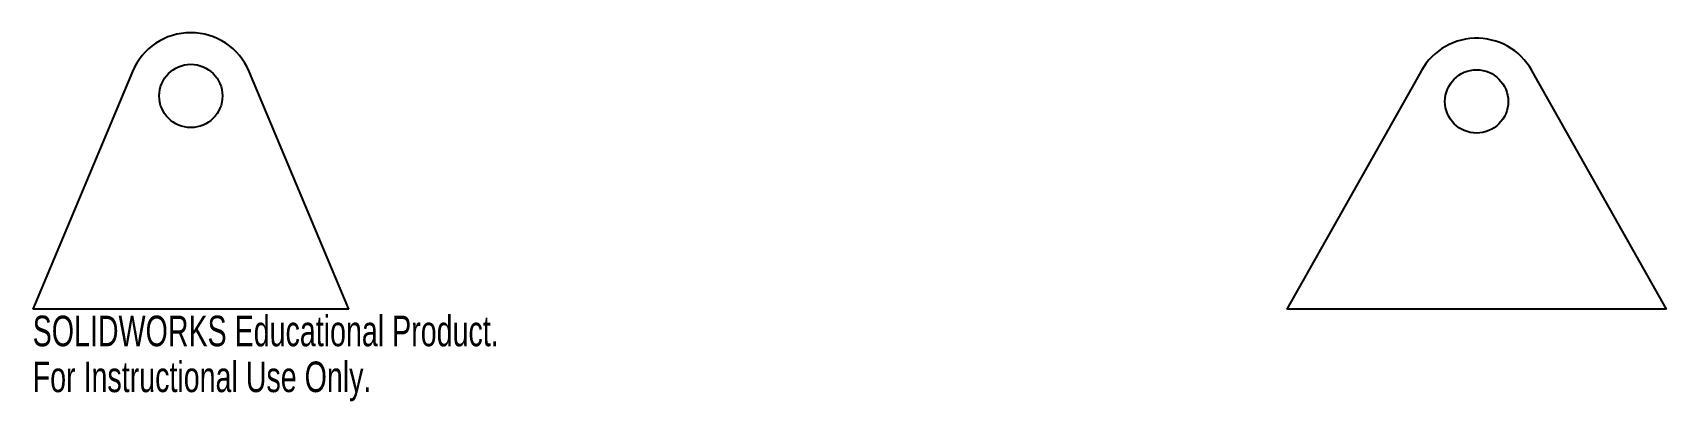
# Model space of a CAD drawing. Header units: millimetres. Extents: x 479 to 737, y -568 to -510.
import ezdxf

# ---------------------------------------------------------------- set-up
doc = ezdxf.new("R2010")
doc.units = ezdxf.units.MM
doc.styles.add('SLDTEXTSTYLE0', font='TXT', dxfattribs={"width": 0.7})

msp = doc.modelspace()

# ---------------------------------------------------------------- linework, layer by layer
at = {"color": 7, "linetype": 'Continuous', "lineweight": 25}
for p, q in [((494.91, -515.75), (479.13, -553.34)), ((529.13, -553.34), (513.35, -515.75)), ((698.39, -516.2), (677.43, -553.34)), ((737.43, -553.34), (716.14, -515.58)), ((529.13, -553.34), (479.13, -553.34)), ((737.43, -553.34), (677.43, -553.34))]:
    msp.add_line(p, q, dxfattribs=at)
for centre in [(504.13, -519.62), (707.43, -520.49)]:
    msp.add_circle(centre, 5, dxfattribs=at)
for centre, start, end in [((504.13, -519.62), 22.7683, 157.2317), ((707.43, -520.49), 29.4106, 154.6088)]:
    msp.add_arc(centre, 10, start, end, dxfattribs=at)

# ---------------------------------------------------------------- texts
at = {"color": 7, "linetype": 'Continuous', "char_height": 4.8336, "attachment_point": 1, "style": 'SLDTEXTSTYLE0'}
for s, insert in [('SOLIDWORKS Educational Product.', (479.13, -554.36)), ('For Instructional Use Only.', (479.13, -561.61))]:
    msp.add_mtext(s, dxfattribs=dict(at, insert=insert))

doc.saveas('drawing.dxf')
